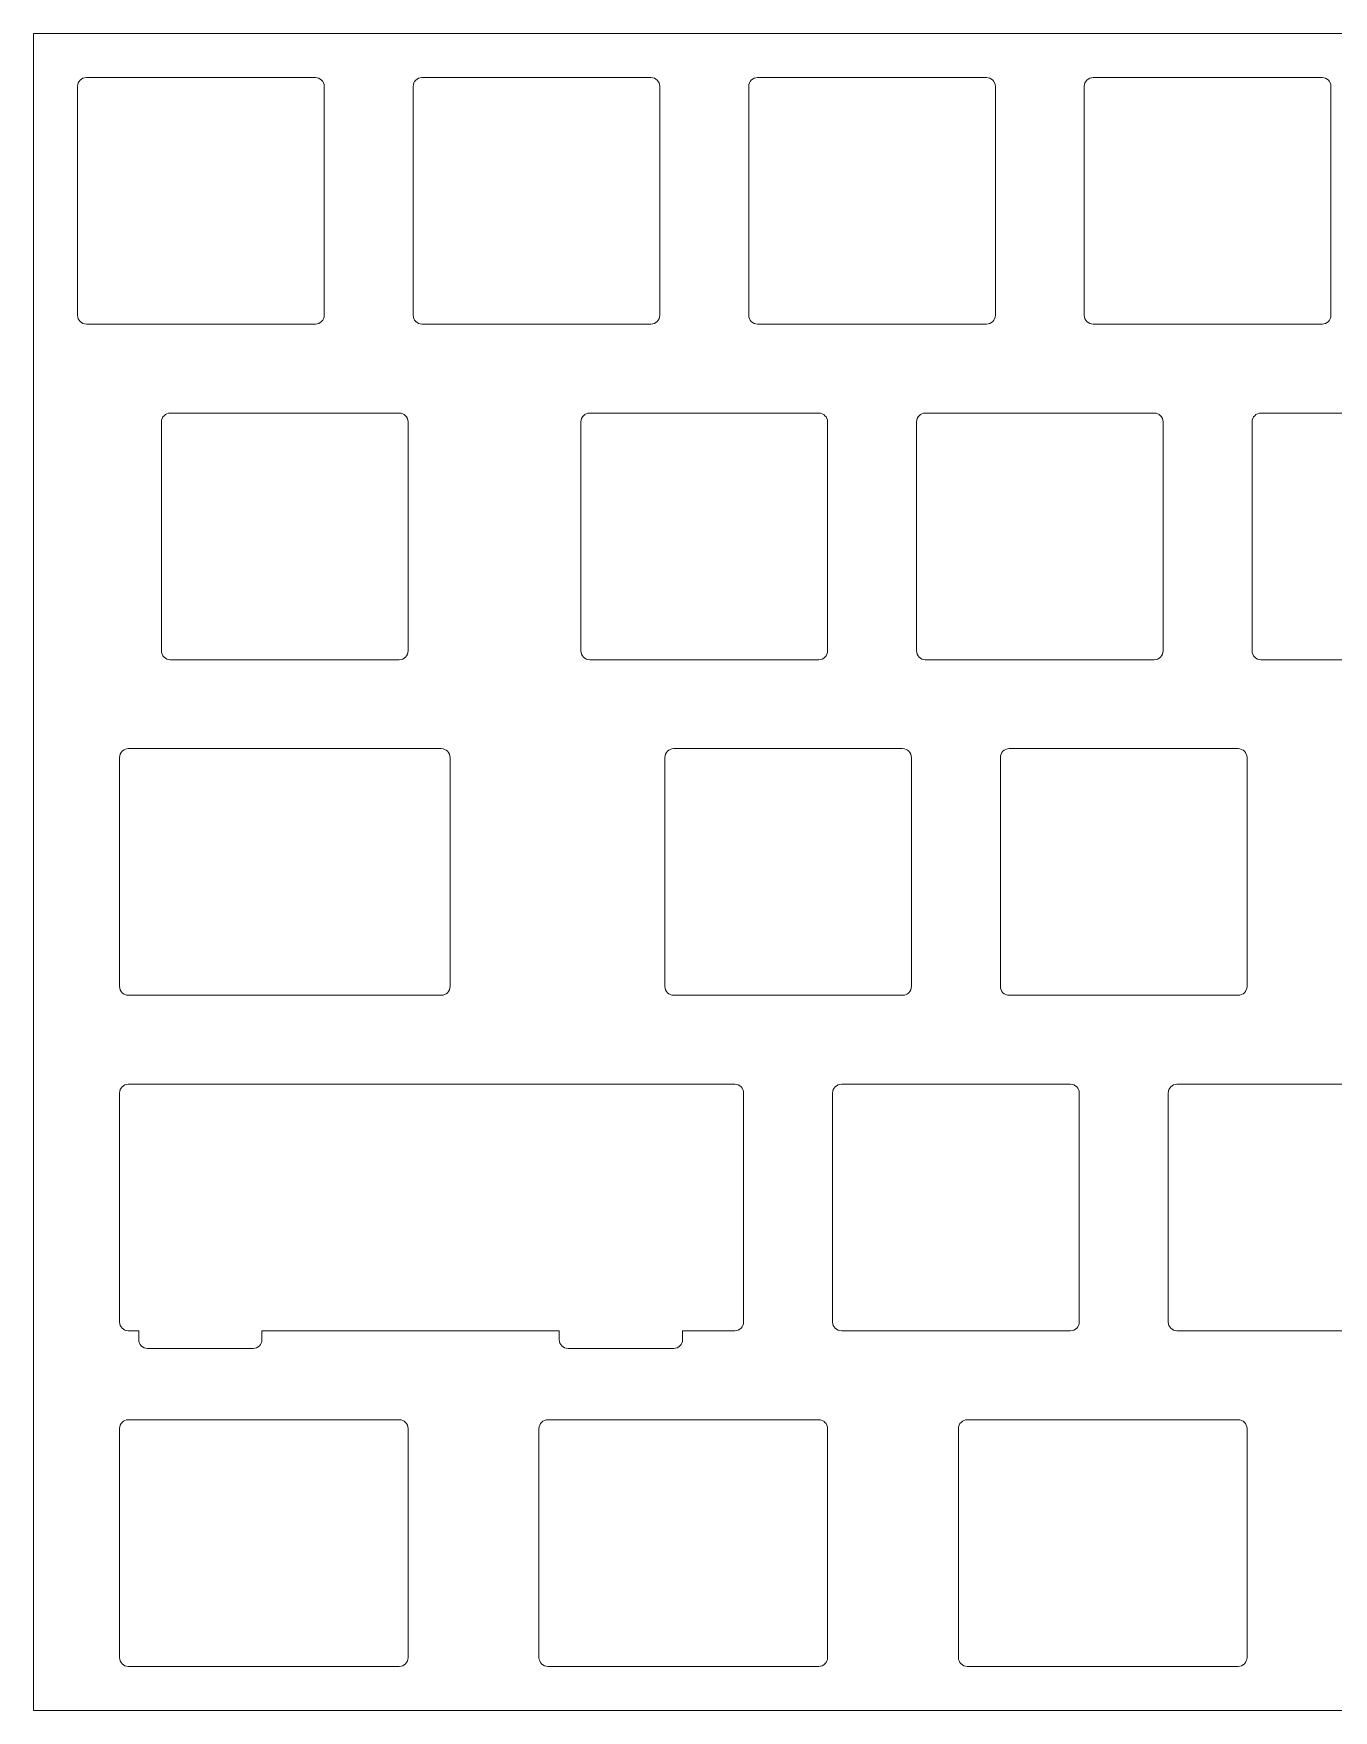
# Model space of a CAD drawing. Header units: millimetres. Extents: x 44 to 349, y -60 to 35.
# Drawn here: x 44.1 to 117.9, y -59.9 to 35.3 of the extents above; entities that cross this region are included whole.
import ezdxf

# ---------------------------------------------------------------- set-up
doc = ezdxf.new("R2010")
doc.units = ezdxf.units.MM
for name, color, linetype, lineweight, true_color in [('Fillet', 7, 'Continuous', 5, 0xffffff), ('Line', 7, 'Continuous', 5, 0xffffff), ('Line003', 7, 'Continuous', 5, 0xffffff), ('Shape', 7, 'Continuous', 5, 0xffffff), ('Shape001', 7, 'Continuous', 5, 0xffffff), ('Shape002', 7, 'Continuous', 5, 0xffffff), ('Shape003', 7, 'Continuous', 5, 0xffffff), ('Shape004', 7, 'Continuous', 5, 0xffffff), ('Shape005', 7, 'Continuous', 5, 0xffffff), ('Shape006', 7, 'Continuous', 5, 0xffffff), ('Shape007', 7, 'Continuous', 5, 0xffffff), ('Shape008', 7, 'Continuous', 5, 0xffffff), ('Shape009', 7, 'Continuous', 5, 0xffffff), ('Shape010', 7, 'Continuous', 5, 0xffffff), ('Shape011', 7, 'Continuous', 5, 0xffffff), ('Shape012', 7, 'Continuous', 5, 0xffffff), ('Shape013', 7, 'Continuous', 5, 0xffffff), ('Shape014', 7, 'Continuous', 5, 0xffffff), ('Shape015', 7, 'Continuous', 5, 0xffffff), ('Shape016', 7, 'Continuous', 5, 0xffffff), ('Shape017', 7, 'Continuous', 5, 0xffffff), ('Shape018', 7, 'Continuous', 5, 0xffffff), ('Shape019', 7, 'Continuous', 5, 0xffffff), ('Shape020', 7, 'Continuous', 5, 0xffffff), ('Shape021', 7, 'Continuous', 5, 0xffffff), ('Shape022', 7, 'Continuous', 5, 0xffffff), ('Shape023', 7, 'Continuous', 5, 0xffffff), ('Shape024', 7, 'Continuous', 5, 0xffffff), ('Shape025', 7, 'Continuous', 5, 0xffffff), ('Shape026', 7, 'Continuous', 5, 0xffffff), ('Shape027', 7, 'Continuous', 5, 0xffffff), ('Shape028', 7, 'Continuous', 5, 0xffffff), ('Shape029', 7, 'Continuous', 5, 0xffffff), ('Shape030', 7, 'Continuous', 5, 0xffffff), ('Shape031', 7, 'Continuous', 5, 0xffffff), ('Shape144', 7, 'Continuous', 5, 0xffffff), ('Shape145', 7, 'Continuous', 5, 0xffffff), ('Shape146', 7, 'Continuous', 5, 0xffffff), ('Shape147', 7, 'Continuous', 5, 0xffffff), ('Shape148', 7, 'Continuous', 5, 0xffffff), ('Shape149', 7, 'Continuous', 5, 0xffffff), ('Shape150', 7, 'Continuous', 5, 0xffffff), ('Shape151', 7, 'Continuous', 5, 0xffffff), ('Shape152', 7, 'Continuous', 5, 0xffffff), ('Shape153', 7, 'Continuous', 5, 0xffffff), ('Shape154', 7, 'Continuous', 5, 0xffffff), ('Shape155', 7, 'Continuous', 5, 0xffffff), ('Shape156', 7, 'Continuous', 5, 0xffffff), ('Shape157', 7, 'Continuous', 5, 0xffffff), ('Shape158', 7, 'Continuous', 5, 0xffffff), ('Shape159', 7, 'Continuous', 5, 0xffffff), ('Shape160', 7, 'Continuous', 5, 0xffffff), ('Shape161', 7, 'Continuous', 5, 0xffffff), ('Shape162', 7, 'Continuous', 5, 0xffffff), ('Shape163', 7, 'Continuous', 5, 0xffffff), ('Shape164', 7, 'Continuous', 5, 0xffffff), ('Shape165', 7, 'Continuous', 5, 0xffffff), ('Shape166', 7, 'Continuous', 5, 0xffffff), ('Shape167', 7, 'Continuous', 5, 0xffffff), ('Shape168', 7, 'Continuous', 5, 0xffffff), ('Shape171', 7, 'Continuous', 5, 0xffffff), ('Shape172', 7, 'Continuous', 5, 0xffffff), ('Shape173', 7, 'Continuous', 5, 0xffffff), ('Shape175', 7, 'Continuous', 5, 0xffffff), ('Shape283', 7, 'Continuous', 5, 0xffffff), ('Shape284', 7, 'Continuous', 5, 0xffffff), ('Shape285', 7, 'Continuous', 5, 0xffffff), ('Shape286', 7, 'Continuous', 5, 0xffffff), ('Shape287', 7, 'Continuous', 5, 0xffffff), ('Shape288', 7, 'Continuous', 5, 0xffffff), ('Shape289', 7, 'Continuous', 5, 0xffffff), ('Shape290', 7, 'Continuous', 5, 0xffffff), ('Shape291', 7, 'Continuous', 5, 0xffffff), ('Shape292', 7, 'Continuous', 5, 0xffffff), ('Shape293', 7, 'Continuous', 5, 0xffffff), ('Shape294', 7, 'Continuous', 5, 0xffffff), ('Shape295', 7, 'Continuous', 5, 0xffffff), ('Shape296', 7, 'Continuous', 5, 0xffffff), ('Shape297', 7, 'Continuous', 5, 0xffffff), ('Shape298', 7, 'Continuous', 5, 0xffffff), ('Shape299', 7, 'Continuous', 5, 0xffffff), ('Shape300', 7, 'Continuous', 5, 0xffffff), ('Shape301', 7, 'Continuous', 5, 0xffffff), ('Shape302', 7, 'Continuous', 5, 0xffffff), ('Shape303', 7, 'Continuous', 5, 0xffffff), ('Shape304', 7, 'Continuous', 5, 0xffffff), ('Shape305', 7, 'Continuous', 5, 0xffffff), ('Shape306', 7, 'Continuous', 5, 0xffffff), ('Shape307', 7, 'Continuous', 5, 0xffffff), ('Shape308', 7, 'Continuous', 5, 0xffffff), ('Shape309', 7, 'Continuous', 5, 0xffffff), ('Shape310', 7, 'Continuous', 5, 0xffffff), ('Shape418', 7, 'Continuous', 5, 0xffffff), ('Shape419', 7, 'Continuous', 5, 0xffffff), ('Shape420', 7, 'Continuous', 5, 0xffffff), ('Shape421', 7, 'Continuous', 5, 0xffffff), ('Shape422', 7, 'Continuous', 5, 0xffffff), ('Shape423', 7, 'Continuous', 5, 0xffffff), ('Shape424', 7, 'Continuous', 5, 0xffffff), ('Shape425', 7, 'Continuous', 5, 0xffffff), ('Shape426', 7, 'Continuous', 5, 0xffffff), ('Shape427', 7, 'Continuous', 5, 0xffffff), ('Shape428', 7, 'Continuous', 5, 0xffffff), ('Shape429', 7, 'Continuous', 5, 0xffffff), ('Shape430', 7, 'Continuous', 5, 0xffffff), ('Shape431', 7, 'Continuous', 5, 0xffffff), ('Shape432', 7, 'Continuous', 5, 0xffffff), ('Shape433', 7, 'Continuous', 5, 0xffffff), ('Shape434', 7, 'Continuous', 5, 0xffffff), ('Shape435', 7, 'Continuous', 5, 0xffffff), ('Shape436', 7, 'Continuous', 5, 0xffffff), ('Shape437', 7, 'Continuous', 5, 0xffffff), ('Shape438', 7, 'Continuous', 5, 0xffffff), ('Shape439', 7, 'Continuous', 5, 0xffffff), ('Shape440', 7, 'Continuous', 5, 0xffffff), ('Shape441', 7, 'Continuous', 5, 0xffffff), ('Shape442', 7, 'Continuous', 5, 0xffffff), ('Shape443', 7, 'Continuous', 5, 0xffffff), ('Shape444', 7, 'Continuous', 5, 0xffffff), ('Shape445', 7, 'Continuous', 5, 0xffffff), ('Shape446', 7, 'Continuous', 5, 0xffffff), ('Shape447', 7, 'Continuous', 5, 0xffffff), ('Shape448', 7, 'Continuous', 5, 0xffffff), ('Shape449', 7, 'Continuous', 5, 0xffffff), ('Shape450', 7, 'Continuous', 5, 0xffffff), ('Shape451', 7, 'Continuous', 5, 0xffffff), ('Shape452', 7, 'Continuous', 5, 0xffffff), ('Shape453', 7, 'Continuous', 5, 0xffffff), ('Shape454', 7, 'Continuous', 5, 0xffffff), ('Shape455', 7, 'Continuous', 5, 0xffffff), ('Shape456', 7, 'Continuous', 5, 0xffffff), ('Shape457', 7, 'Continuous', 5, 0xffffff), ('Shape458', 7, 'Continuous', 5, 0xffffff), ('Shape461', 7, 'Continuous', 5, 0xffffff), ('Shape462', 7, 'Continuous', 5, 0xffffff), ('Shape463', 7, 'Continuous', 5, 0xffffff), ('Shape465', 7, 'Continuous', 5, 0xffffff), ('Shape554', 7, 'Continuous', 5, 0xffffff), ('Shape555', 7, 'Continuous', 5, 0xffffff), ('Shape556', 7, 'Continuous', 5, 0xffffff), ('Shape557', 7, 'Continuous', 5, 0xffffff), ('Shape558', 7, 'Continuous', 5, 0xffffff), ('Shape559', 7, 'Continuous', 5, 0xffffff), ('Shape560', 7, 'Continuous', 5, 0xffffff), ('Shape561', 7, 'Continuous', 5, 0xffffff), ('Shape562', 7, 'Continuous', 5, 0xffffff), ('Shape563', 7, 'Continuous', 5, 0xffffff), ('Shape564', 7, 'Continuous', 5, 0xffffff), ('Shape565', 7, 'Continuous', 5, 0xffffff), ('Shape566', 7, 'Continuous', 5, 0xffffff), ('Shape567', 7, 'Continuous', 5, 0xffffff), ('Shape568', 7, 'Continuous', 5, 0xffffff), ('Shape569', 7, 'Continuous', 5, 0xffffff), ('Shape570', 7, 'Continuous', 5, 0xffffff), ('Shape571', 7, 'Continuous', 5, 0xffffff), ('Shape572', 7, 'Continuous', 5, 0xffffff), ('Shape573', 7, 'Continuous', 5, 0xffffff), ('Shape574', 7, 'Continuous', 5, 0xffffff), ('Shape575', 7, 'Continuous', 5, 0xffffff), ('Shape576', 7, 'Continuous', 5, 0xffffff), ('Shape577', 7, 'Continuous', 5, 0xffffff), ('Shape578', 7, 'Continuous', 5, 0xffffff), ('Shape579', 7, 'Continuous', 5, 0xffffff), ('Shape580', 7, 'Continuous', 5, 0xffffff), ('Shape581', 7, 'Continuous', 5, 0xffffff), ('Shape582', 7, 'Continuous', 5, 0xffffff), ('Shape583', 7, 'Continuous', 5, 0xffffff), ('Shape584', 7, 'Continuous', 5, 0xffffff), ('Shape585', 7, 'Continuous', 5, 0xffffff), ('Shape586', 7, 'Continuous', 5, 0xffffff), ('Shape587', 7, 'Continuous', 5, 0xffffff), ('Shape588', 7, 'Continuous', 5, 0xffffff), ('Shape589', 7, 'Continuous', 5, 0xffffff)]:
    doc.layers.add(name, color=color, linetype=linetype, lineweight=lineweight, true_color=true_color)

msp = doc.modelspace()

# ---------------------------------------------------------------- linework, layer by layer
at = {"layer": 'Fillet'}
msp.add_line((44.09, -59.88), (282.22, -59.88), dxfattribs=at)
at = {"layer": 'Line'}
msp.add_line((44.09, 35.32), (44.09, -59.88), dxfattribs=at)
at = {"layer": 'Line003'}
msp.add_line((348.89, 35.32), (44.09, 35.32), dxfattribs=at)
at = {"layer": 'Shape'}
msp.add_arc((47.09, 19.3225), 0.5, 180, -90, dxfattribs=at)
at = {"layer": 'Shape001'}
msp.add_arc((60.09, 19.3225), 0.5, -90, 0, dxfattribs=at)
at = {"layer": 'Shape002'}
msp.add_arc((60.09, 32.3225), 0.5, 0, 90, dxfattribs=at)
at = {"layer": 'Shape003'}
msp.add_arc((47.09, 32.3225), 0.5, 90, 180, dxfattribs=at)
at = {"layer": 'Shape004'}
msp.add_line((47.09, 18.8225), (60.09, 18.8225), dxfattribs=at)
at = {"layer": 'Shape005'}
msp.add_line((60.09, 32.8225), (47.09, 32.8225), dxfattribs=at)
at = {"layer": 'Shape006'}
msp.add_line((60.59, 19.3225), (60.59, 32.3225), dxfattribs=at)
at = {"layer": 'Shape007'}
msp.add_line((46.59, 32.3225), (46.59, 19.3225), dxfattribs=at)
at = {"layer": 'Shape008'}
msp.add_arc((66.14, 19.3225), 0.5, 180, -90, dxfattribs=at)
at = {"layer": 'Shape009'}
msp.add_arc((79.14, 19.3225), 0.5, -90, 0, dxfattribs=at)
at = {"layer": 'Shape010'}
msp.add_arc((79.14, 32.3225), 0.5, 0, 90, dxfattribs=at)
at = {"layer": 'Shape011'}
msp.add_arc((66.14, 32.3225), 0.5, 90, 180, dxfattribs=at)
at = {"layer": 'Shape012'}
msp.add_line((66.14, 18.8225), (79.14, 18.8225), dxfattribs=at)
at = {"layer": 'Shape013'}
msp.add_line((79.14, 32.8225), (66.14, 32.8225), dxfattribs=at)
at = {"layer": 'Shape014'}
msp.add_line((79.64, 19.3225), (79.64, 32.3225), dxfattribs=at)
at = {"layer": 'Shape015'}
msp.add_line((65.64, 32.3225), (65.64, 19.3225), dxfattribs=at)
at = {"layer": 'Shape016'}
msp.add_arc((85.19, 19.3225), 0.5, 180, -90, dxfattribs=at)
at = {"layer": 'Shape017'}
msp.add_arc((98.19, 19.3225), 0.5, -90, 0, dxfattribs=at)
at = {"layer": 'Shape018'}
msp.add_arc((98.19, 32.3225), 0.5, 0, 90, dxfattribs=at)
at = {"layer": 'Shape019'}
msp.add_arc((85.19, 32.3225), 0.5, 90, 180, dxfattribs=at)
at = {"layer": 'Shape020'}
msp.add_line((85.19, 18.8225), (98.19, 18.8225), dxfattribs=at)
at = {"layer": 'Shape021'}
msp.add_line((98.19, 32.8225), (85.19, 32.8225), dxfattribs=at)
at = {"layer": 'Shape022'}
msp.add_line((98.69, 19.3225), (98.69, 32.3225), dxfattribs=at)
at = {"layer": 'Shape023'}
msp.add_line((84.69, 32.3225), (84.69, 19.3225), dxfattribs=at)
at = {"layer": 'Shape024'}
msp.add_arc((104.24, 19.3225), 0.5, 180, -90, dxfattribs=at)
at = {"layer": 'Shape025'}
msp.add_arc((117.24, 19.3225), 0.5, -90, 0, dxfattribs=at)
at = {"layer": 'Shape026'}
msp.add_arc((117.24, 32.3225), 0.5, 0, 90, dxfattribs=at)
at = {"layer": 'Shape027'}
msp.add_arc((104.24, 32.3225), 0.5, 90, 180, dxfattribs=at)
at = {"layer": 'Shape028'}
msp.add_line((104.24, 18.8225), (117.24, 18.8225), dxfattribs=at)
at = {"layer": 'Shape029'}
msp.add_line((117.24, 32.8225), (104.24, 32.8225), dxfattribs=at)
at = {"layer": 'Shape030'}
msp.add_line((117.74, 19.3225), (117.74, 32.3225), dxfattribs=at)
at = {"layer": 'Shape031'}
msp.add_line((103.74, 32.3225), (103.74, 19.3225), dxfattribs=at)
at = {"layer": 'Shape144'}
msp.add_arc((51.8525, 0.2725), 0.5, 180, -90, dxfattribs=at)
at = {"layer": 'Shape145'}
msp.add_arc((64.8525, 0.2725), 0.5, -90, 0, dxfattribs=at)
at = {"layer": 'Shape146'}
msp.add_arc((64.8525, 13.2725), 0.5, 0, 90, dxfattribs=at)
at = {"layer": 'Shape147'}
msp.add_arc((51.8525, 13.2725), 0.5, 90, 180, dxfattribs=at)
at = {"layer": 'Shape148'}
msp.add_line((51.8525, -0.2275), (64.8525, -0.2275), dxfattribs=at)
at = {"layer": 'Shape149'}
msp.add_line((64.8525, 13.7725), (51.8525, 13.7725), dxfattribs=at)
at = {"layer": 'Shape150'}
msp.add_line((65.3525, 0.2725), (65.3525, 13.2725), dxfattribs=at)
at = {"layer": 'Shape151'}
msp.add_line((51.3525, 13.2725), (51.3525, 0.2725), dxfattribs=at)
at = {"layer": 'Shape152'}
msp.add_arc((75.665, 0.2725), 0.5, 180, -90, dxfattribs=at)
at = {"layer": 'Shape153'}
msp.add_arc((88.665, 0.2725), 0.5, -90, 0, dxfattribs=at)
at = {"layer": 'Shape154'}
msp.add_arc((88.665, 13.2725), 0.5, 0, 90, dxfattribs=at)
at = {"layer": 'Shape155'}
msp.add_arc((75.665, 13.2725), 0.5, 90, 180, dxfattribs=at)
at = {"layer": 'Shape156'}
msp.add_line((75.665, -0.2275), (88.665, -0.2275), dxfattribs=at)
at = {"layer": 'Shape157'}
msp.add_line((88.665, 13.7725), (75.665, 13.7725), dxfattribs=at)
at = {"layer": 'Shape158'}
msp.add_line((89.165, 0.2725), (89.165, 13.2725), dxfattribs=at)
at = {"layer": 'Shape159'}
msp.add_line((75.165, 13.2725), (75.165, 0.2725), dxfattribs=at)
at = {"layer": 'Shape160'}
msp.add_arc((94.715, 0.2725), 0.5, 180, -90, dxfattribs=at)
at = {"layer": 'Shape161'}
msp.add_arc((107.715, 0.2725), 0.5, -90, 0, dxfattribs=at)
at = {"layer": 'Shape162'}
msp.add_arc((107.715, 13.2725), 0.5, 0, 90, dxfattribs=at)
at = {"layer": 'Shape163'}
msp.add_arc((94.715, 13.2725), 0.5, 90, 180, dxfattribs=at)
at = {"layer": 'Shape164'}
msp.add_line((94.715, -0.2275), (107.715, -0.2275), dxfattribs=at)
at = {"layer": 'Shape165'}
msp.add_line((107.715, 13.7725), (94.715, 13.7725), dxfattribs=at)
at = {"layer": 'Shape166'}
msp.add_line((108.215, 0.2725), (108.215, 13.2725), dxfattribs=at)
at = {"layer": 'Shape167'}
msp.add_line((94.215, 13.2725), (94.215, 0.2725), dxfattribs=at)
at = {"layer": 'Shape168'}
msp.add_arc((113.765, 0.2725), 0.5, 180, -90, dxfattribs=at)
at = {"layer": 'Shape171'}
msp.add_arc((113.765, 13.2725), 0.5, 90, 180, dxfattribs=at)
at = {"layer": 'Shape172'}
msp.add_line((113.765, -0.2275), (126.765, -0.2275), dxfattribs=at)
at = {"layer": 'Shape173'}
msp.add_line((126.765, 13.7725), (113.765, 13.7725), dxfattribs=at)
at = {"layer": 'Shape175'}
msp.add_line((113.265, 13.2725), (113.265, 0.2725), dxfattribs=at)
at = {"layer": 'Shape283'}
msp.add_arc((49.4712, -18.7775), 0.5, 180, -90, dxfattribs=at)
at = {"layer": 'Shape284'}
msp.add_arc((49.4712, -5.7775), 0.5, 90, 180, dxfattribs=at)
at = {"layer": 'Shape285'}
msp.add_line((49.4712, -19.2775), (54.2338, -19.2775), dxfattribs=at)
at = {"layer": 'Shape286'}
msp.add_line((54.2338, -19.2775), (62.4712, -19.2775), dxfattribs=at)
at = {"layer": 'Shape287'}
msp.add_line((62.4712, -5.2775), (54.2338, -5.2775), dxfattribs=at)
at = {"layer": 'Shape288'}
msp.add_line((54.2338, -5.2775), (49.4712, -5.2775), dxfattribs=at)
at = {"layer": 'Shape289'}
msp.add_line((48.9712, -5.7775), (48.9712, -18.7775), dxfattribs=at)
at = {"layer": 'Shape290'}
msp.add_arc((67.2338, -18.7775), 0.5, -90, 0, dxfattribs=at)
at = {"layer": 'Shape291'}
msp.add_arc((67.2338, -5.7775), 0.5, 0, 90, dxfattribs=at)
at = {"layer": 'Shape292'}
msp.add_line((62.4712, -19.2775), (67.2338, -19.2775), dxfattribs=at)
at = {"layer": 'Shape293'}
msp.add_line((67.2338, -5.2775), (62.4712, -5.2775), dxfattribs=at)
at = {"layer": 'Shape294'}
msp.add_line((67.7338, -18.7775), (67.7338, -5.7775), dxfattribs=at)
at = {"layer": 'Shape295'}
msp.add_arc((80.4275, -18.7775), 0.5, 180, -90, dxfattribs=at)
at = {"layer": 'Shape296'}
msp.add_arc((93.4275, -18.7775), 0.5, -90, 0, dxfattribs=at)
at = {"layer": 'Shape297'}
msp.add_arc((93.4275, -5.7775), 0.5, 0, 90, dxfattribs=at)
at = {"layer": 'Shape298'}
msp.add_arc((80.4275, -5.7775), 0.5, 90, 180, dxfattribs=at)
at = {"layer": 'Shape299'}
msp.add_line((80.4275, -19.2775), (93.4275, -19.2775), dxfattribs=at)
at = {"layer": 'Shape300'}
msp.add_line((93.4275, -5.2775), (80.4275, -5.2775), dxfattribs=at)
at = {"layer": 'Shape301'}
msp.add_line((93.9275, -18.7775), (93.9275, -5.7775), dxfattribs=at)
at = {"layer": 'Shape302'}
msp.add_line((79.9275, -5.7775), (79.9275, -18.7775), dxfattribs=at)
at = {"layer": 'Shape303'}
msp.add_arc((99.477, -18.7775), 0.5, 180, -90, dxfattribs=at)
at = {"layer": 'Shape304'}
msp.add_arc((112.477, -18.7775), 0.5, -90, 0, dxfattribs=at)
at = {"layer": 'Shape305'}
msp.add_arc((112.477, -5.7775), 0.5, 0, 90, dxfattribs=at)
at = {"layer": 'Shape306'}
msp.add_arc((99.477, -5.7775), 0.5, 90, 180, dxfattribs=at)
at = {"layer": 'Shape307'}
msp.add_line((99.477, -19.2775), (112.477, -19.2775), dxfattribs=at)
at = {"layer": 'Shape308'}
msp.add_line((112.477, -5.2775), (99.477, -5.2775), dxfattribs=at)
at = {"layer": 'Shape309'}
msp.add_line((112.977, -18.7775), (112.977, -5.7775), dxfattribs=at)
at = {"layer": 'Shape310'}
msp.add_line((98.977, -5.7775), (98.977, -18.7775), dxfattribs=at)
at = {"layer": 'Shape418'}
msp.add_arc((49.4712, -37.8275), 0.5, 180, -90, dxfattribs=at)
at = {"layer": 'Shape419'}
msp.add_arc((49.4712, -24.8275), 0.5, 90, 180, dxfattribs=at)
at = {"layer": 'Shape420'}
msp.add_line((49.4712, -38.3275), (50.0583, -38.3275), dxfattribs=at)
at = {"layer": 'Shape421'}
msp.add_line((58.9962, -38.3275), (62.4712, -38.3275), dxfattribs=at)
at = {"layer": 'Shape422'}
msp.add_line((57.0583, -38.3275), (58.9962, -38.3275), dxfattribs=at)
at = {"layer": 'Shape423'}
msp.add_line((62.4712, -24.3275), (58.9962, -24.3275), dxfattribs=at)
at = {"layer": 'Shape424'}
msp.add_line((58.9962, -24.3275), (56.5583, -24.3275), dxfattribs=at)
at = {"layer": 'Shape425'}
msp.add_line((56.5583, -24.3275), (50.5583, -24.3275), dxfattribs=at)
at = {"layer": 'Shape426'}
msp.add_line((50.5583, -24.3275), (49.4712, -24.3275), dxfattribs=at)
at = {"layer": 'Shape427'}
msp.add_line((48.9712, -24.8275), (48.9712, -37.8275), dxfattribs=at)
at = {"layer": 'Shape428'}
msp.add_line((62.4712, -38.3275), (70.9025, -38.3275), dxfattribs=at)
at = {"layer": 'Shape429'}
msp.add_line((70.9025, -38.3275), (71.9963, -38.3275), dxfattribs=at)
at = {"layer": 'Shape430'}
msp.add_line((71.9963, -24.3275), (70.9025, -24.3275), dxfattribs=at)
at = {"layer": 'Shape431'}
msp.add_line((70.9025, -24.3275), (62.4712, -24.3275), dxfattribs=at)
at = {"layer": 'Shape432'}
msp.add_arc((50.5583, -38.8275), 0.5, 180, -90, dxfattribs=at)
at = {"layer": 'Shape433'}
msp.add_arc((56.5583, -38.8275), 0.5, -90, 0, dxfattribs=at)
at = {"layer": 'Shape434'}
msp.add_line((50.5583, -39.3275), (56.5583, -39.3275), dxfattribs=at)
at = {"layer": 'Shape435'}
msp.add_line((57.0583, -38.8275), (57.0583, -38.3275), dxfattribs=at)
at = {"layer": 'Shape436'}
msp.add_line((50.0583, -38.3275), (50.0583, -38.8275), dxfattribs=at)
at = {"layer": 'Shape437'}
msp.add_arc((74.4342, -38.8275), 0.5, 180, -90, dxfattribs=at)
at = {"layer": 'Shape438'}
msp.add_arc((80.4342, -38.8275), 0.5, -90, 0, dxfattribs=at)
at = {"layer": 'Shape439'}
msp.add_line((74.4342, -39.3275), (80.4342, -39.3275), dxfattribs=at)
at = {"layer": 'Shape440'}
msp.add_line((80.4342, -24.3275), (74.4342, -24.3275), dxfattribs=at)
at = {"layer": 'Shape441'}
msp.add_line((80.9342, -38.8275), (80.9342, -38.3275), dxfattribs=at)
at = {"layer": 'Shape442'}
msp.add_line((73.9342, -38.3275), (73.9342, -38.8275), dxfattribs=at)
at = {"layer": 'Shape443'}
msp.add_arc((83.9025, -37.8275), 0.5, -90, 0, dxfattribs=at)
at = {"layer": 'Shape444'}
msp.add_arc((83.9025, -24.8275), 0.5, 0, 90, dxfattribs=at)
at = {"layer": 'Shape445'}
msp.add_line((71.9963, -38.3275), (73.9342, -38.3275), dxfattribs=at)
at = {"layer": 'Shape446'}
msp.add_line((80.9342, -38.3275), (83.9025, -38.3275), dxfattribs=at)
at = {"layer": 'Shape447'}
msp.add_line((83.9025, -24.3275), (80.4342, -24.3275), dxfattribs=at)
at = {"layer": 'Shape448'}
msp.add_line((74.4342, -24.3275), (71.9963, -24.3275), dxfattribs=at)
at = {"layer": 'Shape449'}
msp.add_line((84.4025, -37.8275), (84.4025, -24.8275), dxfattribs=at)
at = {"layer": 'Shape450'}
msp.add_arc((89.9525, -37.8275), 0.5, 180, -90, dxfattribs=at)
at = {"layer": 'Shape451'}
msp.add_arc((102.953, -37.8275), 0.5, -90, 0, dxfattribs=at)
at = {"layer": 'Shape452'}
msp.add_arc((102.953, -24.8275), 0.5, 0, 90, dxfattribs=at)
at = {"layer": 'Shape453'}
msp.add_arc((89.9525, -24.8275), 0.5, 90, 180, dxfattribs=at)
at = {"layer": 'Shape454'}
msp.add_line((89.9525, -38.3275), (102.953, -38.3275), dxfattribs=at)
at = {"layer": 'Shape455'}
msp.add_line((102.953, -24.3275), (89.9525, -24.3275), dxfattribs=at)
at = {"layer": 'Shape456'}
msp.add_line((103.453, -37.8275), (103.453, -24.8275), dxfattribs=at)
at = {"layer": 'Shape457'}
msp.add_line((89.4525, -24.8275), (89.4525, -37.8275), dxfattribs=at)
at = {"layer": 'Shape458'}
msp.add_arc((109.002, -37.8275), 0.5, 180, -90, dxfattribs=at)
at = {"layer": 'Shape461'}
msp.add_arc((109.002, -24.8275), 0.5, 90, 180, dxfattribs=at)
at = {"layer": 'Shape462'}
msp.add_line((109.002, -38.3275), (122.002, -38.3275), dxfattribs=at)
at = {"layer": 'Shape463'}
msp.add_line((122.002, -24.3275), (109.002, -24.3275), dxfattribs=at)
at = {"layer": 'Shape465'}
msp.add_line((108.502, -24.8275), (108.502, -37.8275), dxfattribs=at)
at = {"layer": 'Shape554'}
msp.add_arc((49.4712, -56.877), 0.5, 180, -90, dxfattribs=at)
at = {"layer": 'Shape555'}
msp.add_arc((49.4712, -43.877), 0.5, 90, 180, dxfattribs=at)
at = {"layer": 'Shape556'}
msp.add_line((49.4712, -57.377), (51.8525, -57.377), dxfattribs=at)
at = {"layer": 'Shape557'}
msp.add_line((51.8525, -57.377), (62.4712, -57.377), dxfattribs=at)
at = {"layer": 'Shape558'}
msp.add_line((62.4712, -43.377), (51.8525, -43.377), dxfattribs=at)
at = {"layer": 'Shape559'}
msp.add_line((51.8525, -43.377), (49.4712, -43.377), dxfattribs=at)
at = {"layer": 'Shape560'}
msp.add_line((48.9712, -43.877), (48.9712, -56.877), dxfattribs=at)
at = {"layer": 'Shape561'}
msp.add_arc((64.8525, -56.877), 0.5, -90, 0, dxfattribs=at)
at = {"layer": 'Shape562'}
msp.add_arc((64.8525, -43.877), 0.5, 0, 90, dxfattribs=at)
at = {"layer": 'Shape563'}
msp.add_line((62.4712, -57.377), (64.8525, -57.377), dxfattribs=at)
at = {"layer": 'Shape564'}
msp.add_line((64.8525, -43.377), (62.4712, -43.377), dxfattribs=at)
at = {"layer": 'Shape565'}
msp.add_line((65.3525, -56.877), (65.3525, -43.877), dxfattribs=at)
at = {"layer": 'Shape566'}
msp.add_arc((73.2838, -56.877), 0.5, 180, -90, dxfattribs=at)
at = {"layer": 'Shape567'}
msp.add_arc((73.2838, -43.877), 0.5, 90, 180, dxfattribs=at)
at = {"layer": 'Shape568'}
msp.add_line((73.2838, -57.377), (75.665, -57.377), dxfattribs=at)
at = {"layer": 'Shape569'}
msp.add_line((75.665, -57.377), (86.2838, -57.377), dxfattribs=at)
at = {"layer": 'Shape570'}
msp.add_line((86.2838, -43.377), (75.665, -43.377), dxfattribs=at)
at = {"layer": 'Shape571'}
msp.add_line((75.665, -43.377), (73.2838, -43.377), dxfattribs=at)
at = {"layer": 'Shape572'}
msp.add_line((72.7838, -43.877), (72.7838, -56.877), dxfattribs=at)
at = {"layer": 'Shape573'}
msp.add_arc((88.665, -56.877), 0.5, -90, 0, dxfattribs=at)
at = {"layer": 'Shape574'}
msp.add_arc((88.665, -43.877), 0.5, 0, 90, dxfattribs=at)
at = {"layer": 'Shape575'}
msp.add_line((86.2838, -57.377), (88.665, -57.377), dxfattribs=at)
at = {"layer": 'Shape576'}
msp.add_line((88.665, -43.377), (86.2838, -43.377), dxfattribs=at)
at = {"layer": 'Shape577'}
msp.add_line((89.165, -56.877), (89.165, -43.877), dxfattribs=at)
at = {"layer": 'Shape578'}
msp.add_arc((97.096, -56.877), 0.5, 180, -90, dxfattribs=at)
at = {"layer": 'Shape579'}
msp.add_arc((97.096, -43.877), 0.5, 90, 180, dxfattribs=at)
at = {"layer": 'Shape580'}
msp.add_line((97.096, -57.377), (99.477, -57.377), dxfattribs=at)
at = {"layer": 'Shape581'}
msp.add_line((99.477, -57.377), (110.096, -57.377), dxfattribs=at)
at = {"layer": 'Shape582'}
msp.add_line((110.096, -43.377), (99.477, -43.377), dxfattribs=at)
at = {"layer": 'Shape583'}
msp.add_line((99.477, -43.377), (97.096, -43.377), dxfattribs=at)
at = {"layer": 'Shape584'}
msp.add_line((96.596, -43.877), (96.596, -56.877), dxfattribs=at)
at = {"layer": 'Shape585'}
msp.add_arc((112.477, -56.877), 0.5, -90, 0, dxfattribs=at)
at = {"layer": 'Shape586'}
msp.add_arc((112.477, -43.877), 0.5, 0, 90, dxfattribs=at)
at = {"layer": 'Shape587'}
msp.add_line((110.096, -57.377), (112.477, -57.377), dxfattribs=at)
at = {"layer": 'Shape588'}
msp.add_line((112.477, -43.377), (110.096, -43.377), dxfattribs=at)
at = {"layer": 'Shape589'}
msp.add_line((112.977, -56.877), (112.977, -43.877), dxfattribs=at)

doc.saveas('drawing.dxf')
